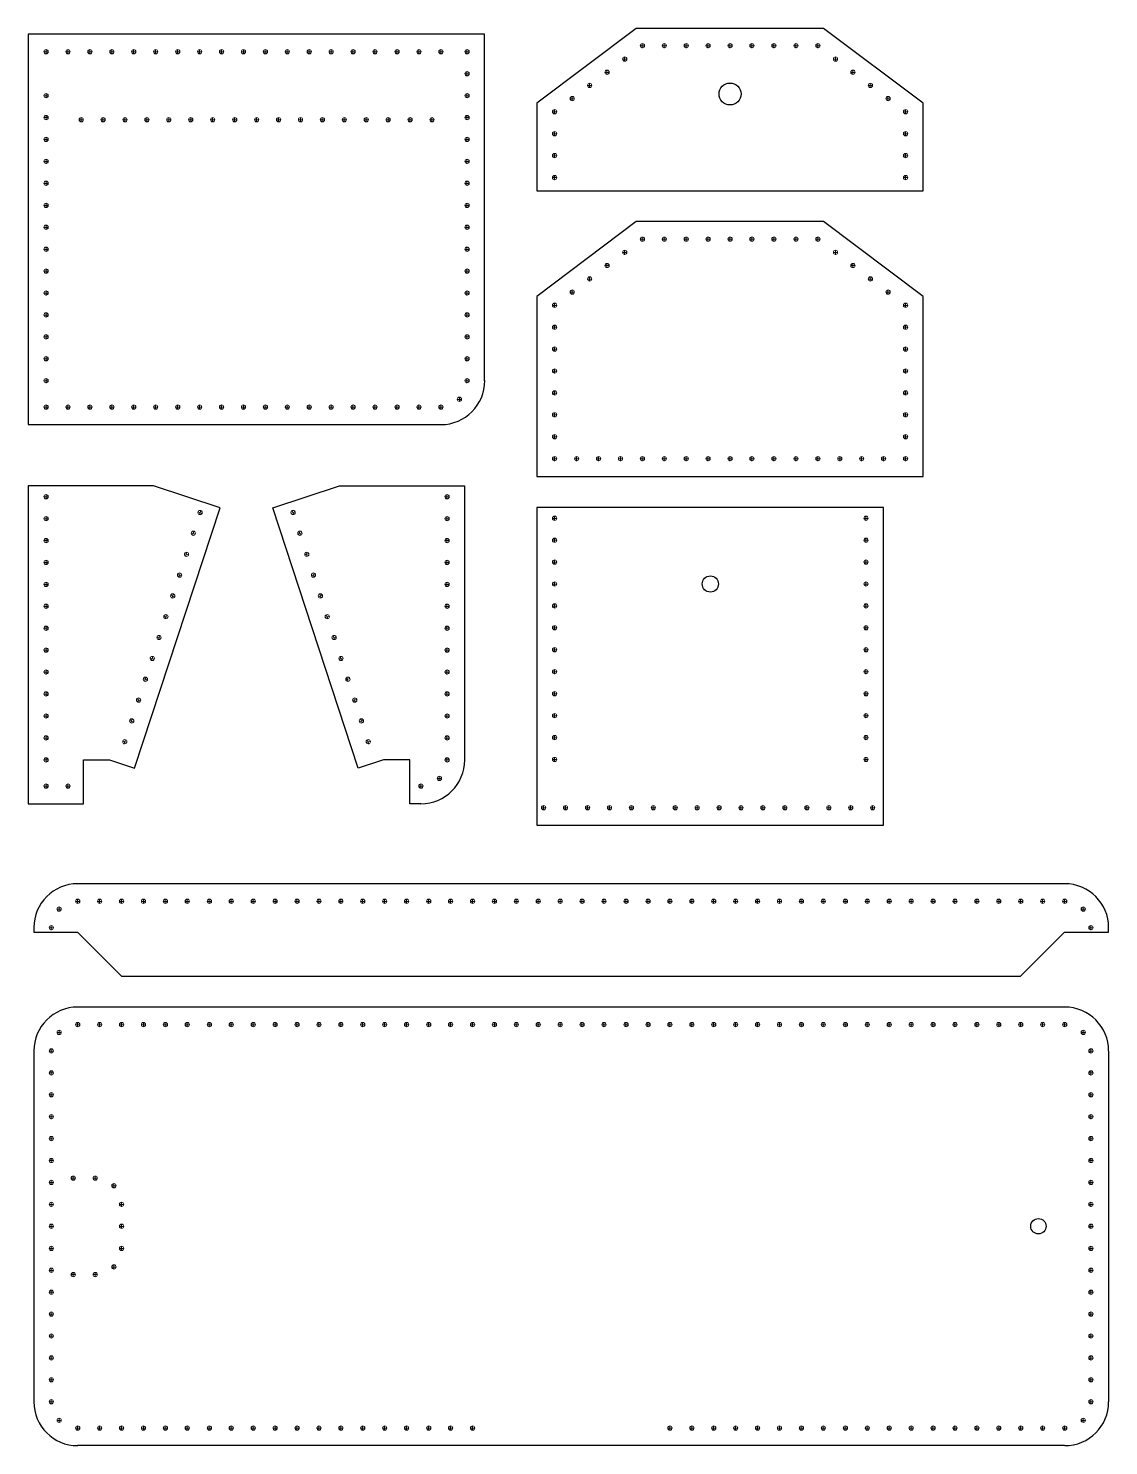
# Model space of a CAD drawing. Header units: millimetres. Extents: x 809 to 1055, y -218 to 437.
# Drawn here: x 808.9 to 1055.2, y 113.6 to 436.7 of the extents above; entities that cross this region are included whole.
import ezdxf

# ---------------------------------------------------------------- set-up
doc = ezdxf.new("R2010")
doc.units = ezdxf.units.MM
doc.layers.add('PDF _Двери', color=1, linetype='Continuous')

msp = doc.modelspace()

# ---------------------------------------------------------------- linework, layer by layer
for centre, radius in [((968.9, 421.73), 2.5), ((964.41, 310.01), 1.85), ((1039.19, 163.58), 1.75)]:
    msp.add_circle(centre, radius)
at = {"layer": 'PDF _Двери', "color": 7, "lineweight": 30}
for points in [[(924.88, 399.65), (1012.9, 399.65), (1012.9, 419.63), (990.2, 436.69), (947.53, 436.69), (924.88, 419.63)], [(924.88, 375.52), (924.88, 334.54), (1012.9, 334.54), (1012.9, 375.52), (990.2, 392.62), (947.53, 392.62)], [(837.46, 332.38), (808.92, 332.38), (808.92, 259.9), (821.46, 259.9), (821.46, 269.89), (827.43, 269.89), (833.14, 268.03), (852.66, 327.38)], [(1003.88, 254.99), (1003.88, 327.47), (924.88, 327.47), (924.88, 254.99)]]:
    msp.add_lwpolyline(points, close=True, dxfattribs=at)
for points in [[(912.94, 356.34), (912.94, 435.34), (808.92, 435.34), (808.92, 346.35), (902.95, 346.35)], [(898.38, 259.9), (895.88, 259.9), (895.88, 269.89), (889.87, 269.89), (884.15, 268.03), (864.68, 327.38), (879.88, 332.38), (908.37, 332.38), (908.37, 269.89)], [(1045.17, 241.62), (820.16, 241.62)], [(810.17, 231.63), (810.17, 230.61), (820.16, 230.61), (830.15, 220.62), (1035.13, 220.62), (1045.17, 230.61), (1055.16, 230.61), (1055.16, 231.63)], [(1045.17, 213.51), (820.16, 213.51)], [(810.17, 203.52), (810.17, 123.55)], [(1055.16, 203.52), (1055.16, 123.55)], [(1045.17, 113.56), (820.16, 113.56)]]:
    msp.add_lwpolyline(points, dxfattribs=at)
at = {"layer": 'PDF _Двери', "lineweight": 20}
for points in [[(948.89, 433.22), (948.89, 432.21)], [(953.88, 433.22), (953.88, 432.21)], [(958.88, 433.22), (958.88, 432.21)], [(963.87, 433.22), (963.87, 432.21)], [(968.87, 433.22), (968.87, 432.21)], [(973.86, 433.22), (973.86, 432.21)], [(978.86, 433.22), (978.86, 432.21)], [(983.9, 433.22), (983.9, 432.21)], [(988.89, 433.22), (988.89, 432.21)], [(813.45, 431.32), (812.44, 431.32)], [(812.95, 431.82), (812.95, 430.81)], [(818.45, 431.32), (817.43, 431.32)], [(817.94, 431.82), (817.94, 430.81)], [(823.45, 431.32), (822.43, 431.32)], [(822.94, 431.82), (822.94, 430.81)], [(828.44, 431.32), (827.43, 431.32)], [(827.93, 431.82), (827.93, 430.81)], [(833.44, 431.32), (832.46, 431.32)], [(832.93, 431.82), (832.93, 430.81)], [(838.43, 431.32), (837.46, 431.32)], [(837.92, 431.82), (837.92, 430.81)], [(843.43, 431.32), (842.45, 431.32)], [(842.96, 431.82), (842.96, 430.81)], [(848.42, 431.32), (847.45, 431.32)], [(847.96, 431.82), (847.96, 430.81)], [(853.46, 431.32), (852.45, 431.32)], [(852.95, 431.82), (852.95, 430.81)], [(858.46, 431.32), (857.44, 431.32)], [(857.95, 431.82), (857.95, 430.81)], [(863.45, 431.32), (862.44, 431.32)], [(862.94, 431.82), (862.94, 430.81)], [(868.45, 431.32), (867.43, 431.32)], [(867.94, 431.82), (867.94, 430.81)], [(873.44, 431.32), (872.43, 431.32)], [(872.94, 431.82), (872.94, 430.81)], [(878.44, 431.32), (877.42, 431.32)], [(877.93, 431.82), (877.93, 430.81)], [(883.43, 431.32), (882.46, 431.32)], [(882.93, 431.82), (882.93, 430.81)], [(888.43, 431.32), (887.46, 431.32)], [(887.92, 431.82), (887.92, 430.81)], [(893.43, 431.32), (892.45, 431.32)], [(892.96, 431.82), (892.96, 430.81)], [(898.42, 431.32), (897.45, 431.32)], [(897.96, 431.82), (897.96, 430.81)], [(903.46, 431.32), (902.44, 431.32)], [(902.95, 431.82), (902.95, 430.81)], [(908.46, 431.32), (909.43, 431.32)], [(908.92, 430.81), (908.92, 431.82)], [(944.86, 430.17), (944.86, 429.16)], [(948.38, 432.71), (949.39, 432.71)], [(953.37, 432.71), (954.39, 432.71)], [(958.37, 432.71), (959.38, 432.71)], [(963.36, 432.71), (964.38, 432.71)], [(968.36, 432.71), (969.38, 432.71)], [(974.37, 432.71), (973.4, 432.71)], [(979.37, 432.71), (978.39, 432.71)], [(984.36, 432.71), (983.39, 432.71)], [(989.36, 432.71), (988.38, 432.71)], [(992.91, 430.17), (992.91, 429.16)], [(908.92, 425.81), (908.92, 426.83)], [(941.35, 426.66), (940.38, 426.66)], [(940.84, 427.17), (940.84, 426.15)], [(945.37, 429.67), (944.36, 429.67)], [(992.41, 429.67), (993.38, 429.67)], [(996.39, 426.66), (997.4, 426.66)], [(996.89, 427.17), (996.89, 426.15)], [(908.46, 426.32), (909.43, 426.32)], [(937.37, 423.65), (936.35, 423.65)], [(936.86, 424.16), (936.86, 423.15)], [(1000.41, 423.65), (1001.38, 423.65)], [(1000.87, 424.16), (1000.87, 423.15)], [(812.44, 421.33), (813.45, 421.33)], [(812.95, 420.82), (812.95, 421.83)], [(908.46, 421.33), (909.43, 421.33)], [(908.92, 420.82), (908.92, 421.83)], [(933.39, 420.65), (932.37, 420.65)], [(932.88, 421.16), (932.88, 420.14)], [(1004.39, 420.65), (1005.36, 420.65)], [(1004.9, 421.16), (1004.9, 420.14)], [(929.37, 417.64), (928.4, 417.64)], [(928.86, 418.15), (928.86, 417.13)], [(1009.38, 417.64), (1008.37, 417.64)], [(1008.87, 418.15), (1008.87, 417.13)], [(812.44, 416.33), (813.45, 416.33)], [(812.95, 415.82), (812.95, 416.84)], [(820.44, 415.82), (821.46, 415.82)], [(820.95, 416.33), (820.95, 415.31)], [(825.44, 415.82), (826.45, 415.82)], [(825.94, 416.33), (825.94, 415.31)], [(830.43, 415.82), (831.45, 415.82)], [(830.94, 416.33), (830.94, 415.31)], [(835.43, 415.82), (836.44, 415.82)], [(835.93, 416.33), (835.93, 415.31)], [(840.42, 415.82), (841.44, 415.82)], [(840.93, 416.33), (840.93, 415.31)], [(845.46, 415.82), (846.43, 415.82)], [(845.93, 416.33), (845.93, 415.31)], [(850.46, 415.82), (851.43, 415.82)], [(850.92, 416.33), (850.92, 415.31)], [(855.45, 415.82), (856.42, 415.82)], [(855.96, 416.33), (855.96, 415.31)], [(860.45, 415.82), (861.42, 415.82)], [(860.95, 416.33), (860.95, 415.31)], [(866.46, 415.82), (865.44, 415.82)], [(865.95, 416.33), (865.95, 415.31)], [(871.45, 415.82), (870.44, 415.82)], [(870.95, 416.33), (870.95, 415.31)], [(876.45, 415.82), (875.43, 415.82)], [(875.94, 416.33), (875.94, 415.31)], [(881.45, 415.82), (880.43, 415.82)], [(880.94, 416.33), (880.94, 415.31)], [(886.44, 415.82), (885.42, 415.82)], [(885.93, 416.33), (885.93, 415.31)], [(891.44, 415.82), (890.42, 415.82)], [(890.93, 416.33), (890.93, 415.31)], [(896.43, 415.82), (895.46, 415.82)], [(895.92, 416.33), (895.92, 415.31)], [(901.43, 415.82), (900.45, 415.82)], [(900.92, 416.33), (900.92, 415.31)], [(908.46, 416.33), (909.43, 416.33)], [(908.92, 415.82), (908.92, 416.84)], [(812.44, 411.33), (813.45, 411.33)], [(812.95, 410.83), (812.95, 411.84)], [(908.46, 411.33), (909.43, 411.33)], [(908.92, 410.83), (908.92, 411.84)], [(929.37, 412.65), (928.4, 412.65)], [(928.86, 413.16), (928.86, 412.14)], [(1009.38, 412.65), (1008.37, 412.65)], [(1008.87, 413.16), (1008.87, 412.14)], [(929.37, 407.65), (928.4, 407.65)], [(928.86, 408.16), (928.86, 407.14)], [(1009.38, 407.65), (1008.37, 407.65)], [(1008.87, 408.16), (1008.87, 407.14)], [(812.44, 406.34), (813.45, 406.34)], [(812.95, 405.83), (812.95, 406.8)], [(908.46, 406.34), (909.43, 406.34)], [(908.92, 405.83), (908.92, 406.8)], [(812.44, 401.34), (813.45, 401.34)], [(812.95, 400.84), (812.95, 401.81)], [(908.46, 401.34), (909.43, 401.34)], [(908.92, 400.84), (908.92, 401.81)], [(929.37, 402.66), (928.4, 402.66)], [(928.86, 403.16), (928.86, 402.15)], [(1009.38, 402.66), (1008.37, 402.66)], [(1008.87, 403.16), (1008.87, 402.15)], [(812.44, 396.31), (813.45, 396.31)], [(812.95, 395.84), (812.95, 396.81)], [(908.46, 396.31), (909.43, 396.31)], [(908.92, 395.84), (908.92, 396.81)], [(812.44, 391.31), (813.45, 391.31)], [(812.95, 390.84), (812.95, 391.82)], [(908.46, 391.31), (909.43, 391.31)], [(908.92, 390.84), (908.92, 391.82)], [(948.38, 388.6), (949.39, 388.6)], [(948.89, 389.11), (948.89, 388.09)], [(953.37, 388.6), (954.39, 388.6)], [(953.88, 389.11), (953.88, 388.09)], [(958.37, 388.6), (959.38, 388.6)], [(958.88, 389.11), (958.88, 388.09)], [(963.36, 388.6), (964.38, 388.6)], [(963.87, 389.11), (963.87, 388.09)], [(968.36, 388.6), (969.38, 388.6)], [(968.87, 389.11), (968.87, 388.09)], [(974.37, 388.6), (973.4, 388.6)], [(973.86, 389.11), (973.86, 388.09)], [(979.37, 388.6), (978.39, 388.6)], [(978.86, 389.11), (978.86, 388.09)], [(984.36, 388.6), (983.39, 388.6)], [(983.9, 389.11), (983.9, 388.09)], [(989.36, 388.6), (988.38, 388.6)], [(988.89, 389.11), (988.89, 388.09)], [(812.44, 386.31), (813.45, 386.31)], [(812.95, 385.81), (812.95, 386.82)], [(908.46, 386.31), (909.43, 386.31)], [(908.92, 385.81), (908.92, 386.82)], [(945.37, 385.59), (944.36, 385.59)], [(944.86, 386.06), (944.86, 385.09)], [(992.41, 385.59), (993.38, 385.59)], [(992.91, 386.06), (992.91, 385.09)], [(812.44, 381.32), (813.45, 381.32)], [(812.95, 380.81), (812.95, 381.83)], [(908.46, 381.32), (909.43, 381.32)], [(908.92, 380.81), (908.92, 381.83)], [(941.35, 382.59), (940.38, 382.59)], [(940.84, 383.05), (940.84, 382.08)], [(996.39, 382.59), (997.4, 382.59)], [(996.89, 383.05), (996.89, 382.08)], [(937.37, 379.54), (936.35, 379.54)], [(936.86, 380.05), (936.86, 379.07)], [(1000.41, 379.54), (1001.38, 379.54)], [(1000.87, 380.05), (1000.87, 379.07)], [(812.44, 376.32), (813.45, 376.32)], [(812.95, 375.82), (812.95, 376.83)], [(908.46, 376.32), (909.43, 376.32)], [(908.92, 375.82), (908.92, 376.83)], [(933.39, 376.53), (932.37, 376.53)], [(932.88, 377.04), (932.88, 376.07)], [(1004.39, 376.53), (1005.36, 376.53)], [(1004.9, 377.04), (1004.9, 376.07)], [(812.95, 370.82), (812.95, 371.84)], [(908.92, 370.82), (908.92, 371.84)], [(929.37, 373.53), (928.4, 373.53)], [(928.86, 374.04), (928.86, 373.06)], [(1009.38, 373.53), (1008.37, 373.53)], [(1008.87, 374.04), (1008.87, 373.06)], [(812.44, 371.33), (813.45, 371.33)], [(908.46, 371.33), (909.43, 371.33)], [(929.37, 368.53), (928.4, 368.53)], [(928.86, 369.04), (928.86, 368.03)], [(1009.38, 368.53), (1008.37, 368.53)], [(1008.87, 369.04), (1008.87, 368.03)], [(812.44, 366.33), (813.45, 366.33)], [(812.95, 365.82), (812.95, 366.84)], [(908.46, 366.33), (909.43, 366.33)], [(908.92, 365.82), (908.92, 366.84)], [(929.37, 363.54), (928.4, 363.54)], [(928.86, 364.05), (928.86, 363.03)], [(1009.38, 363.54), (1008.37, 363.54)], [(1008.87, 364.05), (1008.87, 363.03)], [(812.44, 361.34), (813.45, 361.34)], [(812.95, 360.83), (812.95, 361.84)], [(908.46, 361.34), (909.43, 361.34)], [(908.92, 360.83), (908.92, 361.84)], [(928.86, 359.05), (928.86, 358.03)], [(1008.87, 359.05), (1008.87, 358.03)], [(812.44, 356.34), (813.45, 356.34)], [(812.95, 355.83), (812.95, 356.85)], [(908.46, 356.34), (909.43, 356.34)], [(908.92, 356.85), (908.92, 355.83)], [(929.37, 358.54), (928.4, 358.54)], [(1009.38, 358.54), (1008.37, 358.54)], [(907.19, 352.57), (907.19, 351.6)], [(929.37, 353.55), (928.4, 353.55)], [(928.86, 354.05), (928.86, 353.04)], [(1009.38, 353.55), (1008.37, 353.55)], [(1008.87, 354.05), (1008.87, 353.04)], [(813.45, 350.33), (812.44, 350.33)], [(812.95, 350.84), (812.95, 349.82)], [(818.45, 350.33), (817.43, 350.33)], [(817.94, 350.84), (817.94, 349.82)], [(823.45, 350.33), (822.43, 350.33)], [(822.94, 350.84), (822.94, 349.82)], [(828.44, 350.33), (827.43, 350.33)], [(827.93, 350.84), (827.93, 349.82)], [(833.44, 350.33), (832.46, 350.33)], [(832.93, 350.84), (832.93, 349.82)], [(838.43, 350.33), (837.46, 350.33)], [(837.92, 350.84), (837.92, 349.82)], [(843.43, 350.33), (842.45, 350.33)], [(842.96, 350.84), (842.96, 349.82)], [(848.42, 350.33), (847.45, 350.33)], [(847.96, 350.84), (847.96, 349.82)], [(853.46, 350.33), (852.45, 350.33)], [(852.95, 350.84), (852.95, 349.82)], [(858.46, 350.33), (857.44, 350.33)], [(857.95, 350.84), (857.95, 349.82)], [(863.45, 350.33), (862.44, 350.33)], [(862.94, 350.84), (862.94, 349.82)], [(868.45, 350.33), (867.43, 350.33)], [(867.94, 350.84), (867.94, 349.82)], [(873.44, 350.33), (872.43, 350.33)], [(872.94, 350.84), (872.94, 349.82)], [(878.44, 350.33), (877.42, 350.33)], [(877.93, 350.84), (877.93, 349.82)], [(883.43, 350.33), (882.46, 350.33)], [(882.93, 350.84), (882.93, 349.82)], [(888.43, 350.33), (887.46, 350.33)], [(887.92, 350.84), (887.92, 349.82)], [(893.43, 350.33), (892.45, 350.33)], [(892.96, 350.84), (892.96, 349.82)], [(898.42, 350.33), (897.45, 350.33)], [(897.96, 350.84), (897.96, 349.82)], [(902.44, 350.33), (903.46, 350.33)], [(902.95, 350.84), (902.95, 349.82)], [(906.68, 352.11), (907.69, 352.11)], [(928.86, 349.06), (928.86, 348.04)], [(1008.87, 349.06), (1008.87, 348.04)], [(929.37, 348.55), (928.4, 348.55)], [(1009.38, 348.55), (1008.37, 348.55)], [(929.37, 343.56), (928.4, 343.56)], [(928.86, 344.06), (928.86, 343.05)], [(1009.38, 343.56), (1008.37, 343.56)], [(1008.87, 344.06), (1008.87, 343.05)], [(928.4, 338.56), (929.37, 338.56)], [(928.86, 339.07), (928.86, 338.05)], [(933.39, 338.56), (934.36, 338.56)], [(933.9, 339.07), (933.9, 338.05)], [(938.39, 338.56), (939.36, 338.56)], [(938.89, 339.07), (938.89, 338.05)], [(943.38, 338.56), (944.4, 338.56)], [(943.89, 339.07), (943.89, 338.05)], [(948.38, 338.56), (949.39, 338.56)], [(948.89, 339.07), (948.89, 338.05)], [(953.37, 338.56), (954.39, 338.56)], [(953.88, 339.07), (953.88, 338.05)], [(958.37, 338.56), (959.38, 338.56)], [(958.88, 339.07), (958.88, 338.05)], [(963.36, 338.56), (964.38, 338.56)], [(963.87, 339.07), (963.87, 338.05)], [(968.36, 338.56), (969.38, 338.56)], [(968.87, 339.07), (968.87, 338.05)], [(974.37, 338.56), (973.4, 338.56)], [(973.86, 339.07), (973.86, 338.05)], [(979.37, 338.56), (978.39, 338.56)], [(978.86, 339.07), (978.86, 338.05)], [(984.36, 338.56), (983.39, 338.56)], [(983.9, 339.07), (983.9, 338.05)], [(989.36, 338.56), (988.38, 338.56)], [(988.89, 339.07), (988.89, 338.05)], [(994.4, 338.56), (993.38, 338.56)], [(993.89, 339.07), (993.89, 338.05)], [(999.39, 338.56), (998.38, 338.56)], [(998.88, 339.07), (998.88, 338.05)], [(1004.39, 338.56), (1003.37, 338.56)], [(1003.88, 339.07), (1003.88, 338.05)], [(1009.38, 338.56), (1008.37, 338.56)], [(1008.87, 339.07), (1008.87, 338.05)], [(812.44, 329.88), (813.45, 329.88)], [(812.95, 329.42), (812.95, 330.39)], [(903.88, 329.88), (904.86, 329.88)], [(904.35, 329.42), (904.35, 330.39)], [(848.55, 326.11), (847.58, 326.45)], [(847.92, 325.82), (848.21, 326.75)], [(868.79, 326.11), (869.72, 326.45)], [(869.42, 325.82), (869.08, 326.75)], [(812.44, 324.89), (813.45, 324.89)], [(812.95, 324.38), (812.95, 325.39)], [(903.88, 324.89), (904.86, 324.89)], [(904.35, 324.38), (904.35, 325.39)], [(928.4, 324.97), (929.37, 324.97)], [(928.86, 324.46), (928.86, 325.48)], [(1000.37, 324.97), (999.39, 324.97)], [(999.86, 324.46), (999.86, 325.48)], [(812.95, 319.38), (812.95, 320.4)], [(846.98, 321.37), (846.01, 321.67)], [(846.35, 321.03), (846.65, 322.01)], [(870.35, 321.37), (871.28, 321.67)], [(870.95, 321.03), (870.65, 322.01)], [(904.35, 319.38), (904.35, 320.4)], [(928.4, 319.97), (929.37, 319.97)], [(928.86, 319.47), (928.86, 320.48)], [(1000.37, 319.97), (999.39, 319.97)], [(999.86, 319.47), (999.86, 320.48)], [(812.44, 319.89), (813.45, 319.89)], [(845.42, 316.63), (844.49, 316.93)], [(844.78, 316.29), (845.08, 317.27)], [(871.88, 316.63), (872.85, 316.93)], [(872.51, 316.29), (872.22, 317.27)], [(903.88, 319.89), (904.86, 319.89)], [(812.44, 314.89), (813.45, 314.89)], [(812.95, 314.39), (812.95, 315.4)], [(903.88, 314.89), (904.86, 314.89)], [(904.35, 314.39), (904.35, 315.4)], [(928.4, 314.98), (929.37, 314.98)], [(928.86, 314.47), (928.86, 315.49)], [(1000.37, 314.98), (999.39, 314.98)], [(999.86, 314.47), (999.86, 315.49)], [(812.95, 309.39), (812.95, 310.41)], [(843.85, 311.89), (842.92, 312.18)], [(843.22, 311.55), (843.55, 312.48)], [(873.44, 311.89), (874.42, 312.18)], [(874.08, 311.55), (873.78, 312.48)], [(904.35, 309.39), (904.35, 310.41)], [(928.86, 309.48), (928.86, 310.49)], [(999.86, 309.48), (999.86, 310.49)], [(812.44, 309.9), (813.45, 309.9)], [(842.28, 307.1), (841.35, 307.44)], [(841.65, 306.81), (841.99, 307.74)], [(875.01, 307.1), (875.98, 307.44)], [(875.65, 306.81), (875.35, 307.74)], [(903.88, 309.9), (904.86, 309.9)], [(928.4, 309.98), (929.37, 309.98)], [(1000.37, 309.98), (999.39, 309.98)], [(812.44, 304.9), (813.45, 304.9)], [(812.95, 304.4), (812.95, 305.41)], [(903.88, 304.9), (904.86, 304.9)], [(904.35, 304.4), (904.35, 305.41)], [(928.4, 304.99), (929.37, 304.99)], [(928.86, 304.48), (928.86, 305.5)], [(1000.37, 304.99), (999.39, 304.99)], [(999.86, 304.48), (999.86, 305.5)], [(840.72, 302.36), (839.79, 302.7)], [(840.13, 302.07), (840.42, 303)], [(876.58, 302.36), (877.51, 302.7)], [(877.21, 302.07), (876.87, 303)], [(812.44, 299.91), (813.45, 299.91)], [(812.95, 299.4), (812.95, 300.42)], [(839.19, 297.62), (838.22, 297.92)], [(838.56, 297.28), (838.86, 298.26)], [(878.14, 297.62), (879.07, 297.92)], [(878.78, 297.28), (878.44, 298.26)], [(903.88, 299.91), (904.86, 299.91)], [(904.35, 299.4), (904.35, 300.42)], [(928.4, 299.99), (929.37, 299.99)], [(928.86, 299.48), (928.86, 300.5)], [(1000.37, 299.99), (999.39, 299.99)], [(999.86, 299.48), (999.86, 300.5)], [(812.44, 294.91), (813.45, 294.91)], [(812.95, 294.4), (812.95, 295.38)], [(903.88, 294.91), (904.86, 294.91)], [(904.35, 294.4), (904.35, 295.38)], [(928.4, 295), (929.37, 295)], [(928.86, 294.49), (928.86, 295.46)], [(1000.37, 295), (999.39, 295)], [(999.86, 294.49), (999.86, 295.46)], [(837.63, 292.88), (836.65, 293.18)], [(836.99, 292.54), (837.29, 293.51)], [(879.71, 292.88), (880.64, 293.18)], [(880.34, 292.54), (880.01, 293.51)], [(812.44, 289.92), (813.45, 289.92)], [(812.95, 289.41), (812.95, 290.38)], [(836.06, 288.14), (835.09, 288.43)], [(835.43, 287.8), (835.72, 288.73)], [(881.23, 288.14), (882.21, 288.43)], [(881.87, 287.8), (881.57, 288.73)], [(903.88, 289.92), (904.86, 289.92)], [(904.35, 289.41), (904.35, 290.38)], [(928.4, 290), (929.37, 290)], [(928.86, 289.49), (928.86, 290.47)], [(1000.37, 290), (999.39, 290)], [(999.86, 289.49), (999.86, 290.47)], [(812.44, 284.92), (813.45, 284.92)], [(812.95, 284.41), (812.95, 285.39)], [(903.88, 284.92), (904.86, 284.92)], [(904.35, 284.41), (904.35, 285.39)], [(928.4, 284.96), (929.37, 284.96)], [(928.86, 284.5), (928.86, 285.47)], [(1000.37, 284.96), (999.39, 284.96)], [(999.86, 284.5), (999.86, 285.47)], [(834.5, 283.35), (833.56, 283.69)], [(833.86, 283.06), (834.2, 283.99)], [(882.8, 283.35), (883.77, 283.69)], [(883.43, 283.06), (883.14, 283.99)], [(812.44, 279.88), (813.45, 279.88)], [(812.95, 279.42), (812.95, 280.39)], [(832.93, 278.61), (832, 278.95)], [(832.29, 278.32), (832.63, 279.25)], [(884.37, 278.61), (885.34, 278.95)], [(885, 278.32), (884.7, 279.25)], [(903.88, 279.88), (904.86, 279.88)], [(904.35, 279.42), (904.35, 280.39)], [(928.4, 279.97), (929.37, 279.97)], [(928.86, 279.5), (928.86, 280.48)], [(1000.37, 279.97), (999.39, 279.97)], [(999.86, 279.5), (999.86, 280.48)], [(812.44, 274.89), (813.45, 274.89)], [(812.95, 274.42), (812.95, 275.4)], [(903.88, 274.89), (904.86, 274.89)], [(904.35, 274.42), (904.35, 275.4)], [(928.4, 274.97), (929.37, 274.97)], [(928.86, 274.51), (928.86, 275.48)], [(1000.37, 274.97), (999.39, 274.97)], [(999.86, 274.51), (999.86, 275.48)], [(831.36, 273.87), (830.43, 274.17)], [(830.73, 273.53), (831.07, 274.51)], [(885.93, 273.87), (886.86, 274.17)], [(886.57, 273.53), (886.27, 274.51)], [(812.44, 269.89), (813.45, 269.89)], [(812.95, 269.38), (812.95, 270.4)], [(903.88, 269.89), (904.86, 269.89)], [(904.35, 270.4), (904.35, 269.38)], [(928.4, 269.98), (929.37, 269.98)], [(928.86, 269.47), (928.86, 270.48)], [(1000.37, 269.98), (999.39, 269.98)], [(999.86, 269.47), (999.86, 270.48)], [(902.1, 265.66), (903.12, 265.66)], [(902.61, 266.17), (902.61, 265.15)], [(813.45, 263.92), (812.44, 263.92)], [(812.95, 264.39), (812.95, 263.41)], [(818.45, 263.92), (817.43, 263.92)], [(817.94, 264.39), (817.94, 263.41)], [(897.87, 263.92), (898.89, 263.92)], [(898.38, 264.39), (898.38, 263.41)], [(926.87, 258.97), (925.9, 258.97)], [(926.36, 259.48), (926.36, 258.5)], [(931.87, 258.97), (930.89, 258.97)], [(931.36, 259.48), (931.36, 258.5)], [(936.86, 258.97), (935.89, 258.97)], [(936.4, 259.48), (936.4, 258.5)], [(941.9, 258.97), (940.88, 258.97)], [(941.39, 259.48), (941.39, 258.5)], [(946.9, 258.97), (945.88, 258.97)], [(946.39, 259.48), (946.39, 258.5)], [(951.89, 258.97), (950.88, 258.97)], [(951.38, 259.48), (951.38, 258.5)], [(956.89, 258.97), (955.87, 258.97)], [(956.38, 259.48), (956.38, 258.5)], [(961.88, 258.97), (960.87, 258.97)], [(961.37, 259.48), (961.37, 258.5)], [(966.88, 258.97), (965.86, 258.97)], [(966.37, 259.48), (966.37, 258.5)], [(971.87, 258.97), (970.86, 258.97)], [(971.37, 259.48), (971.37, 258.5)], [(976.87, 258.97), (975.9, 258.97)], [(976.36, 259.48), (976.36, 258.5)], [(981.86, 258.97), (980.89, 258.97)], [(981.36, 259.48), (981.36, 258.5)], [(986.86, 258.97), (985.89, 258.97)], [(986.39, 259.48), (986.39, 258.5)], [(991.86, 258.97), (990.88, 258.97)], [(991.39, 259.48), (991.39, 258.5)], [(996.89, 258.97), (995.88, 258.97)], [(996.39, 259.48), (996.39, 258.5)], [(1001.89, 258.97), (1000.87, 258.97)], [(1001.38, 259.48), (1001.38, 258.5)], [(815.93, 235.36), (815.93, 236.37)], [(824.65, 237.64), (825.66, 237.64)], [(825.16, 238.11), (825.16, 237.13)], [(829.64, 237.64), (830.66, 237.64)], [(830.15, 238.11), (830.15, 237.13)], [(834.64, 237.64), (835.65, 237.64)], [(835.15, 238.11), (835.15, 237.13)], [(839.68, 237.64), (840.65, 237.64)], [(840.14, 238.11), (840.14, 237.13)], [(844.67, 237.64), (845.65, 237.64)], [(845.14, 238.11), (845.14, 237.13)], [(849.67, 237.64), (850.64, 237.64)], [(850.18, 238.11), (850.18, 237.13)], [(854.66, 237.64), (855.64, 237.64)], [(855.17, 238.11), (855.17, 237.13)], [(859.66, 237.64), (860.67, 237.64)], [(860.17, 238.11), (860.17, 237.13)], [(864.65, 237.64), (865.67, 237.64)], [(865.16, 238.11), (865.16, 237.13)], [(869.65, 237.64), (870.66, 237.64)], [(870.16, 238.11), (870.16, 237.13)], [(874.64, 237.64), (875.66, 237.64)], [(875.15, 238.11), (875.15, 237.13)], [(879.64, 237.64), (880.66, 237.64)], [(880.15, 238.11), (880.15, 237.13)], [(884.64, 237.64), (885.65, 237.64)], [(885.14, 238.11), (885.14, 237.13)], [(889.67, 237.64), (890.65, 237.64)], [(890.14, 238.11), (890.14, 237.13)], [(894.67, 237.64), (895.64, 237.64)], [(895.13, 238.11), (895.13, 237.13)], [(899.66, 237.64), (900.64, 237.64)], [(900.17, 238.11), (900.17, 237.13)], [(904.66, 237.64), (905.68, 237.64)], [(905.17, 238.11), (905.17, 237.13)], [(909.65, 237.64), (910.67, 237.64)], [(910.16, 238.11), (910.16, 237.13)], [(914.65, 237.64), (915.67, 237.64)], [(915.16, 238.11), (915.16, 237.13)], [(919.65, 237.64), (920.66, 237.64)], [(920.15, 238.11), (920.15, 237.13)], [(924.64, 237.64), (925.66, 237.64)], [(925.15, 238.11), (925.15, 237.13)], [(929.64, 237.64), (930.65, 237.64)], [(930.14, 238.11), (930.14, 237.13)], [(934.63, 237.64), (935.65, 237.64)], [(935.14, 238.11), (935.14, 237.13)], [(939.67, 237.64), (940.64, 237.64)], [(940.14, 238.11), (940.14, 237.13)], [(944.67, 237.64), (945.64, 237.64)], [(945.17, 238.11), (945.17, 237.13)], [(949.66, 237.64), (950.63, 237.64)], [(950.17, 238.11), (950.17, 237.13)], [(955.67, 237.64), (954.66, 237.64)], [(955.16, 238.11), (955.16, 237.13)], [(960.67, 237.64), (959.65, 237.64)], [(960.16, 238.11), (960.16, 237.13)], [(965.66, 237.64), (964.65, 237.64)], [(965.15, 238.11), (965.15, 237.13)], [(970.66, 237.64), (969.64, 237.64)], [(970.15, 238.11), (970.15, 237.13)], [(975.65, 237.64), (974.64, 237.64)], [(975.15, 238.11), (975.15, 237.13)], [(980.65, 237.64), (979.63, 237.64)], [(980.14, 238.11), (980.14, 237.13)], [(985.64, 237.64), (984.67, 237.64)], [(985.14, 238.11), (985.14, 237.13)], [(990.64, 237.64), (989.67, 237.64)], [(990.13, 238.11), (990.13, 237.13)], [(995.64, 237.64), (994.66, 237.64)], [(995.17, 238.11), (995.17, 237.13)], [(1000.63, 237.64), (999.66, 237.64)], [(1000.17, 238.11), (1000.17, 237.13)], [(1005.67, 237.64), (1004.65, 237.64)], [(1005.16, 238.11), (1005.16, 237.13)], [(1010.66, 237.64), (1009.65, 237.64)], [(1010.16, 238.11), (1010.16, 237.13)], [(1015.66, 237.64), (1014.64, 237.64)], [(1015.15, 238.11), (1015.15, 237.13)], [(1020.66, 237.64), (1019.64, 237.64)], [(1020.15, 238.11), (1020.15, 237.13)], [(1025.65, 237.64), (1024.63, 237.64)], [(1025.14, 238.11), (1025.14, 237.13)], [(1030.65, 237.64), (1029.63, 237.64)], [(1030.14, 238.11), (1030.14, 237.13)], [(1035.64, 237.64), (1034.67, 237.64)], [(1035.13, 238.11), (1035.13, 237.13)], [(1040.64, 237.64), (1039.66, 237.64)], [(1040.13, 238.11), (1040.13, 237.13)], [(1049.4, 235.36), (1049.4, 236.37)], [(816.43, 235.86), (815.42, 235.86)], [(1048.89, 235.86), (1049.91, 235.86)], [(814.66, 231.63), (813.64, 231.63)], [(814.15, 231.12), (814.15, 232.14)], [(1050.63, 231.63), (1051.64, 231.63)], [(1051.14, 231.12), (1051.14, 232.14)], [(825.16, 210.04), (825.16, 209.02)], [(830.15, 210.04), (830.15, 209.02)], [(835.15, 210.04), (835.15, 209.02)], [(840.14, 210.04), (840.14, 209.02)], [(845.14, 210.04), (845.14, 209.02)], [(850.18, 210.04), (850.18, 209.02)], [(855.17, 210.04), (855.17, 209.02)], [(860.17, 210.04), (860.17, 209.02)], [(865.16, 210.04), (865.16, 209.02)], [(870.16, 210.04), (870.16, 209.02)], [(875.15, 210.04), (875.15, 209.02)], [(880.15, 210.04), (880.15, 209.02)], [(885.14, 210.04), (885.14, 209.02)], [(890.14, 210.04), (890.14, 209.02)], [(895.13, 210.04), (895.13, 209.02)], [(900.17, 210.04), (900.17, 209.02)], [(905.17, 210.04), (905.17, 209.02)], [(910.16, 210.04), (910.16, 209.02)], [(915.16, 210.04), (915.16, 209.02)], [(920.15, 210.04), (920.15, 209.02)], [(925.15, 210.04), (925.15, 209.02)], [(930.14, 210.04), (930.14, 209.02)], [(935.14, 210.04), (935.14, 209.02)], [(940.14, 210.04), (940.14, 209.02)], [(945.17, 210.04), (945.17, 209.02)], [(950.17, 210.04), (950.17, 209.02)], [(955.16, 210.04), (955.16, 209.02)], [(960.16, 210.04), (960.16, 209.02)], [(965.15, 210.04), (965.15, 209.02)], [(970.15, 210.04), (970.15, 209.02)], [(975.15, 210.04), (975.15, 209.02)], [(980.14, 210.04), (980.14, 209.02)], [(985.14, 210.04), (985.14, 209.02)], [(990.13, 210.04), (990.13, 209.02)], [(995.17, 210.04), (995.17, 209.02)], [(1000.17, 210.04), (1000.17, 209.02)], [(1005.16, 210.04), (1005.16, 209.02)], [(1010.16, 210.04), (1010.16, 209.02)], [(1015.15, 210.04), (1015.15, 209.02)], [(1020.15, 210.04), (1020.15, 209.02)], [(1025.14, 210.04), (1025.14, 209.02)], [(1030.14, 210.04), (1030.14, 209.02)], [(1035.13, 210.04), (1035.13, 209.02)], [(1040.13, 210.04), (1040.13, 209.02)], [(816.43, 207.75), (815.42, 207.75)], [(815.93, 207.29), (815.93, 208.26)], [(824.65, 209.53), (825.66, 209.53)], [(829.64, 209.53), (830.66, 209.53)], [(834.64, 209.53), (835.65, 209.53)], [(839.68, 209.53), (840.65, 209.53)], [(844.67, 209.53), (845.65, 209.53)], [(849.67, 209.53), (850.64, 209.53)], [(854.66, 209.53), (855.64, 209.53)], [(859.66, 209.53), (860.67, 209.53)], [(864.65, 209.53), (865.67, 209.53)], [(869.65, 209.53), (870.66, 209.53)], [(874.64, 209.53), (875.66, 209.53)], [(879.64, 209.53), (880.66, 209.53)], [(884.64, 209.53), (885.65, 209.53)], [(889.67, 209.53), (890.65, 209.53)], [(894.67, 209.53), (895.64, 209.53)], [(899.66, 209.53), (900.64, 209.53)], [(904.66, 209.53), (905.68, 209.53)], [(909.65, 209.53), (910.67, 209.53)], [(914.65, 209.53), (915.67, 209.53)], [(919.65, 209.53), (920.66, 209.53)], [(924.64, 209.53), (925.66, 209.53)], [(929.64, 209.53), (930.65, 209.53)], [(934.63, 209.53), (935.65, 209.53)], [(939.67, 209.53), (940.64, 209.53)], [(944.67, 209.53), (945.64, 209.53)], [(949.66, 209.53), (950.63, 209.53)], [(955.67, 209.53), (954.66, 209.53)], [(960.67, 209.53), (959.65, 209.53)], [(965.66, 209.53), (964.65, 209.53)], [(970.66, 209.53), (969.64, 209.53)], [(975.65, 209.53), (974.64, 209.53)], [(980.65, 209.53), (979.63, 209.53)], [(985.64, 209.53), (984.67, 209.53)], [(990.64, 209.53), (989.67, 209.53)], [(995.64, 209.53), (994.66, 209.53)], [(1000.63, 209.53), (999.66, 209.53)], [(1005.67, 209.53), (1004.65, 209.53)], [(1010.66, 209.53), (1009.65, 209.53)], [(1015.66, 209.53), (1014.64, 209.53)], [(1020.66, 209.53), (1019.64, 209.53)], [(1025.65, 209.53), (1024.63, 209.53)], [(1030.65, 209.53), (1029.63, 209.53)], [(1035.64, 209.53), (1034.67, 209.53)], [(1040.64, 209.53), (1039.66, 209.53)], [(1048.89, 207.75), (1049.91, 207.75)], [(1049.4, 207.29), (1049.4, 208.26)], [(814.15, 203.01), (814.15, 204.03)], [(1051.14, 203.01), (1051.14, 204.03)], [(814.66, 203.52), (813.64, 203.52)], [(1050.63, 203.52), (1051.64, 203.52)], [(814.66, 198.53), (813.64, 198.53)], [(814.15, 198.02), (814.15, 199.03)], [(1050.63, 198.53), (1051.64, 198.53)], [(1051.14, 198.02), (1051.14, 199.03)], [(814.15, 193.02), (814.15, 194.04)], [(1051.14, 193.02), (1051.14, 194.04)], [(814.66, 193.53), (813.64, 193.53)], [(1050.63, 193.53), (1051.64, 193.53)], [(814.66, 188.53), (813.64, 188.53)], [(814.15, 188.03), (814.15, 189.04)], [(1050.63, 188.53), (1051.64, 188.53)], [(1051.14, 188.03), (1051.14, 189.04)], [(814.66, 183.54), (813.64, 183.54)], [(814.15, 183.03), (814.15, 184.05)], [(1050.63, 183.54), (1051.64, 183.54)], [(1051.14, 183.03), (1051.14, 184.05)], [(814.66, 178.54), (813.64, 178.54)], [(814.15, 178.04), (814.15, 179.05)], [(1050.63, 178.54), (1051.64, 178.54)], [(1051.14, 178.04), (1051.14, 179.05)], [(818.68, 174.52), (819.65, 174.52)], [(819.14, 175.03), (819.14, 174.06)], [(823.67, 174.52), (824.65, 174.52)], [(824.14, 175.03), (824.14, 174.06)], [(814.66, 173.55), (813.64, 173.55)], [(814.15, 173.04), (814.15, 174.06)], [(827.91, 172.79), (828.88, 172.79)], [(828.42, 172.28), (828.42, 173.29)], [(1050.63, 173.55), (1051.64, 173.55)], [(1051.14, 173.04), (1051.14, 174.06)], [(814.66, 168.55), (813.64, 168.55)], [(814.15, 168.04), (814.15, 169.02)], [(829.64, 168.55), (830.66, 168.55)], [(830.15, 168.04), (830.15, 169.02)], [(1050.63, 168.55), (1051.64, 168.55)], [(1051.14, 168.04), (1051.14, 169.02)], [(814.66, 163.56), (813.64, 163.56)], [(814.15, 163.05), (814.15, 164.02)], [(829.64, 163.56), (830.66, 163.56)], [(830.15, 163.05), (830.15, 164.02)], [(1050.63, 163.56), (1051.64, 163.56)], [(1051.14, 163.05), (1051.14, 164.02)], [(814.66, 158.52), (813.64, 158.52)], [(814.15, 158.05), (814.15, 159.03)], [(829.64, 158.52), (830.66, 158.52)], [(830.15, 159.03), (830.15, 158.05)], [(1050.63, 158.52), (1051.64, 158.52)], [(1051.14, 158.05), (1051.14, 159.03)], [(814.66, 153.52), (813.64, 153.52)], [(814.15, 153.06), (814.15, 154.03)], [(818.68, 152.55), (819.65, 152.55)], [(819.14, 152.04), (819.14, 153.06)], [(827.91, 154.29), (828.88, 154.29)], [(828.42, 154.79), (828.42, 153.78)], [(1050.63, 153.52), (1051.64, 153.52)], [(1051.14, 153.06), (1051.14, 154.03)], [(814.15, 148.06), (814.15, 149.04)], [(1051.14, 148.06), (1051.14, 149.04)], [(814.66, 148.53), (813.64, 148.53)], [(1050.63, 148.53), (1051.64, 148.53)], [(814.66, 143.53), (813.64, 143.53)], [(814.15, 143.03), (814.15, 144.04)], [(1050.63, 143.53), (1051.64, 143.53)], [(1051.14, 143.03), (1051.14, 144.04)], [(814.15, 138.03), (814.15, 139.05)], [(1051.14, 138.03), (1051.14, 139.05)], [(814.66, 138.54), (813.64, 138.54)], [(1050.63, 138.54), (1051.64, 138.54)], [(814.66, 133.54), (813.64, 133.54)], [(814.15, 133.03), (814.15, 134.05)], [(1050.63, 133.54), (1051.64, 133.54)], [(1051.14, 133.03), (1051.14, 134.05)], [(814.66, 128.55), (813.64, 128.55)], [(814.15, 128.04), (814.15, 129.05)], [(1050.63, 128.55), (1051.64, 128.55)], [(1051.14, 128.04), (1051.14, 129.05)], [(814.66, 123.55), (813.64, 123.55)], [(814.15, 124.06), (814.15, 123.04)], [(1050.63, 123.55), (1051.64, 123.55)], [(1051.14, 124.06), (1051.14, 123.04)], [(815.93, 119.83), (815.93, 118.81)], [(1049.4, 119.83), (1049.4, 118.81)], [(816.43, 119.32), (815.42, 119.32)], [(820.67, 117.54), (819.65, 117.54)], [(820.16, 118.05), (820.16, 117.03)], [(824.65, 117.54), (825.66, 117.54)], [(825.16, 118.05), (825.16, 117.03)], [(829.64, 117.54), (830.66, 117.54)], [(830.15, 118.05), (830.15, 117.03)], [(834.64, 117.54), (835.65, 117.54)], [(835.15, 118.05), (835.15, 117.03)], [(839.68, 117.54), (840.65, 117.54)], [(840.14, 118.05), (840.14, 117.03)], [(844.67, 117.54), (845.65, 117.54)], [(845.14, 118.05), (845.14, 117.03)], [(849.67, 117.54), (850.64, 117.54)], [(850.18, 118.05), (850.18, 117.03)], [(854.66, 117.54), (855.64, 117.54)], [(855.17, 118.05), (855.17, 117.03)], [(859.66, 117.54), (860.67, 117.54)], [(860.17, 118.05), (860.17, 117.03)], [(864.65, 117.54), (865.67, 117.54)], [(865.16, 118.05), (865.16, 117.03)], [(869.65, 117.54), (870.66, 117.54)], [(870.16, 118.05), (870.16, 117.03)], [(874.64, 117.54), (875.66, 117.54)], [(875.15, 118.05), (875.15, 117.03)], [(879.64, 117.54), (880.66, 117.54)], [(880.15, 118.05), (880.15, 117.03)], [(884.64, 117.54), (885.65, 117.54)], [(885.14, 118.05), (885.14, 117.03)], [(889.67, 117.54), (890.65, 117.54)], [(890.14, 118.05), (890.14, 117.03)], [(894.67, 117.54), (895.64, 117.54)], [(895.13, 118.05), (895.13, 117.03)], [(899.66, 117.54), (900.64, 117.54)], [(900.17, 118.05), (900.17, 117.03)], [(904.66, 117.54), (905.68, 117.54)], [(905.17, 118.05), (905.17, 117.03)], [(909.65, 117.54), (910.67, 117.54)], [(910.16, 118.05), (910.16, 117.03)], [(955.67, 117.54), (954.66, 117.54)], [(955.16, 118.05), (955.16, 117.03)], [(960.67, 117.54), (959.65, 117.54)], [(960.16, 118.05), (960.16, 117.03)], [(965.66, 117.54), (964.65, 117.54)], [(965.15, 118.05), (965.15, 117.03)], [(970.66, 117.54), (969.64, 117.54)], [(970.15, 118.05), (970.15, 117.03)], [(975.65, 117.54), (974.64, 117.54)], [(975.15, 118.05), (975.15, 117.03)], [(980.65, 117.54), (979.63, 117.54)], [(980.14, 118.05), (980.14, 117.03)], [(985.64, 117.54), (984.67, 117.54)], [(985.14, 118.05), (985.14, 117.03)], [(990.64, 117.54), (989.67, 117.54)], [(990.13, 118.05), (990.13, 117.03)], [(995.64, 117.54), (994.66, 117.54)], [(995.17, 118.05), (995.17, 117.03)], [(1000.63, 117.54), (999.66, 117.54)], [(1000.17, 118.05), (1000.17, 117.03)], [(1005.67, 117.54), (1004.65, 117.54)], [(1005.16, 118.05), (1005.16, 117.03)], [(1010.66, 117.54), (1009.65, 117.54)], [(1010.16, 118.05), (1010.16, 117.03)], [(1015.66, 117.54), (1014.64, 117.54)], [(1015.15, 118.05), (1015.15, 117.03)], [(1020.66, 117.54), (1019.64, 117.54)], [(1020.15, 118.05), (1020.15, 117.03)], [(1025.65, 117.54), (1024.63, 117.54)], [(1025.14, 118.05), (1025.14, 117.03)], [(1030.65, 117.54), (1029.63, 117.54)], [(1030.14, 118.05), (1030.14, 117.03)], [(1035.64, 117.54), (1034.67, 117.54)], [(1035.13, 118.05), (1035.13, 117.03)], [(1040.64, 117.54), (1039.66, 117.54)], [(1040.13, 118.05), (1040.13, 117.03)], [(1044.66, 117.54), (1045.63, 117.54)], [(1045.17, 118.05), (1045.17, 117.03)], [(1048.89, 119.32), (1049.91, 119.32)]]:
    msp.add_lwpolyline(points, dxfattribs=at)
for points in [[(819.65, 237.64), (820.67, 237.64)], [(820.16, 238.11), (820.16, 237.13)], [(1045.63, 237.64), (1044.66, 237.64)], [(1045.17, 238.11), (1045.17, 237.13)], [(820.16, 210.04), (820.16, 209.02)], [(1045.17, 210.04), (1045.17, 209.02)], [(819.65, 209.53), (820.67, 209.53)], [(1045.63, 209.53), (1044.66, 209.53)], [(824.65, 152.55), (823.67, 152.55)], [(824.14, 152.04), (824.14, 153.06)]]:
    msp.add_lwpolyline(points, close=True, dxfattribs=at)
for centre in [(948.91, 432.74), (953.91, 432.74), (958.91, 432.74), (963.9, 432.74), (968.9, 432.74), (973.89, 432.74), (978.89, 432.74), (983.93, 432.74), (988.92, 432.74), (812.97, 431.35), (817.97, 431.35), (822.96, 431.35), (827.96, 431.35), (832.95, 431.35), (837.95, 431.35), (842.99, 431.35), (847.98, 431.35), (852.98, 431.35), (857.97, 431.35), (862.97, 431.35), (867.97, 431.35), (872.96, 431.35), (877.96, 431.35), (882.95, 431.35), (887.95, 431.35), (892.99, 431.35), (897.98, 431.35), (902.98, 431.35), (908.95, 431.35), (944.89, 429.69), (992.94, 429.69), (908.95, 426.35), (940.87, 426.69), (996.92, 426.69), (936.89, 423.68), (1000.9, 423.68), (812.97, 421.35), (908.95, 421.35), (932.91, 420.68), (1004.93, 420.68), (812.97, 416.36), (908.95, 416.36), (928.89, 417.67), (1008.91, 417.67), (820.97, 415.85), (825.97, 415.85), (830.96, 415.85), (835.96, 415.85), (840.95, 415.85), (845.95, 415.85), (850.95, 415.85), (855.98, 415.85), (860.98, 415.85), (865.98, 415.85), (870.97, 415.85), (875.97, 415.85), (880.96, 415.85), (885.96, 415.85), (890.95, 415.85), (895.95, 415.85), (900.95, 415.85), (812.97, 411.36), (908.95, 411.36), (928.89, 412.67), (1008.91, 412.67), (928.89, 407.68), (1008.91, 407.68), (812.97, 406.37), (908.95, 406.37), (812.97, 401.37), (908.95, 401.37), (928.89, 402.68), (1008.91, 402.68), (812.97, 396.33), (908.95, 396.33), (812.97, 391.34), (908.95, 391.34), (948.91, 388.63), (953.91, 388.63), (958.91, 388.63), (963.9, 388.63), (968.9, 388.63), (973.89, 388.63), (978.89, 388.63), (983.93, 388.63), (988.92, 388.63), (812.97, 386.34), (908.95, 386.34), (944.89, 385.62), (992.94, 385.62), (812.97, 381.35), (908.95, 381.35), (940.87, 382.62), (996.92, 382.62), (936.89, 379.57), (1000.9, 379.57), (812.97, 376.35), (908.95, 376.35), (932.91, 376.56), (1004.93, 376.56), (812.97, 371.35), (908.95, 371.35), (928.89, 373.56), (1008.91, 373.56), (928.89, 368.56), (1008.91, 368.56), (812.97, 366.36), (908.95, 366.36), (928.89, 363.56), (1008.91, 363.56), (812.97, 361.36), (908.95, 361.36), (928.89, 358.57), (1008.91, 358.57), (812.97, 356.37), (908.95, 356.37), (907.21, 352.13), (928.89, 353.57), (1008.91, 353.57), (812.97, 350.35), (817.97, 350.35), (822.96, 350.35), (827.96, 350.35), (832.95, 350.35), (837.95, 350.35), (842.99, 350.35), (847.98, 350.35), (852.98, 350.35), (857.97, 350.35), (862.97, 350.35), (867.97, 350.35), (872.96, 350.35), (877.96, 350.35), (882.95, 350.35), (887.95, 350.35), (892.99, 350.35), (897.98, 350.35), (902.98, 350.35), (928.89, 348.58), (1008.91, 348.58), (928.89, 343.58), (1008.91, 343.58), (928.89, 338.58), (933.93, 338.58), (938.92, 338.58), (943.92, 338.58), (948.91, 338.58), (953.91, 338.58), (958.91, 338.58), (963.9, 338.58), (968.9, 338.58), (973.89, 338.58), (978.89, 338.58), (983.93, 338.58), (988.92, 338.58), (993.92, 338.58), (998.91, 338.58), (1003.91, 338.58), (1008.91, 338.58), (812.97, 329.91), (904.38, 329.91), (848.07, 326.31), (869.28, 326.31), (812.97, 324.91), (904.38, 324.91), (928.89, 324.99), (999.89, 324.99), (812.97, 319.91), (846.54, 321.57), (870.84, 321.57), (904.38, 319.91), (928.89, 320), (999.89, 320), (844.98, 316.78), (872.41, 316.78), (812.97, 314.92), (904.38, 314.92), (928.89, 315), (999.89, 315), (812.97, 309.92), (843.41, 312.04), (873.93, 312.04), (904.38, 309.92), (928.89, 310.01), (999.89, 310.01), (841.84, 307.3), (875.5, 307.3), (812.97, 304.93), (904.38, 304.93), (928.89, 305.01), (999.89, 305.01), (840.28, 302.56), (877.07, 302.56), (812.97, 299.93), (838.71, 297.81), (878.63, 297.81), (904.38, 299.93), (928.89, 300.02), (999.89, 300.02), (812.97, 294.93), (904.38, 294.93), (928.89, 295.02), (999.89, 295.02), (837.19, 293.03), (880.2, 293.03), (812.97, 289.94), (835.62, 288.29), (881.77, 288.29), (904.38, 289.94), (928.89, 290.02), (999.89, 290.02), (812.97, 284.94), (904.38, 284.94), (928.89, 284.99), (999.89, 284.99), (834.05, 283.55), (883.33, 283.55), (812.97, 279.91), (832.49, 278.8), (884.86, 278.8), (904.38, 279.91), (928.89, 279.99), (999.89, 279.99), (812.97, 274.91), (904.38, 274.91), (928.89, 274.99), (999.89, 274.99), (830.92, 274.06), (886.42, 274.06), (812.97, 269.91), (904.38, 269.91), (928.89, 270), (999.89, 270), (902.64, 265.68), (812.97, 263.94), (817.97, 263.94), (898.41, 263.94), (926.39, 258.99), (931.39, 258.99), (936.42, 258.99), (941.42, 258.99), (946.42, 258.99), (951.41, 258.99), (956.41, 258.99), (961.4, 258.99), (966.4, 258.99), (971.4, 258.99), (976.39, 258.99), (981.39, 258.99), (986.42, 258.99), (991.42, 258.99), (996.42, 258.99), (1001.41, 258.99), (815.95, 235.89), (820.18, 237.67), (820.18, 237.67), (825.18, 237.67), (830.17, 237.67), (835.17, 237.67), (840.17, 237.67), (845.16, 237.67), (850.2, 237.67), (855.19, 237.67), (860.19, 237.67), (865.19, 237.67), (870.18, 237.67), (875.18, 237.67), (880.17, 237.67), (885.17, 237.67), (890.16, 237.67), (895.16, 237.67), (900.2, 237.67), (905.19, 237.67), (910.19, 237.67), (915.18, 237.67), (920.18, 237.67), (925.18, 237.67), (930.17, 237.67), (935.17, 237.67), (940.16, 237.67), (945.2, 237.67), (950.2, 237.67), (955.19, 237.67), (960.19, 237.67), (965.18, 237.67), (970.18, 237.67), (975.17, 237.67), (980.17, 237.67), (985.17, 237.67), (990.16, 237.67), (995.2, 237.67), (1000.2, 237.67), (1005.19, 237.67), (1010.19, 237.67), (1015.18, 237.67), (1020.18, 237.67), (1025.17, 237.67), (1030.17, 237.67), (1035.16, 237.67), (1040.16, 237.67), (1045.2, 237.67), (1045.2, 237.67), (1049.43, 235.89), (814.17, 231.66), (1051.17, 231.66), (820.18, 209.56), (820.18, 209.56), (825.18, 209.56), (830.17, 209.56), (835.17, 209.56), (840.17, 209.56), (845.16, 209.56), (850.2, 209.56), (855.19, 209.56), (860.19, 209.56), (865.19, 209.56), (870.18, 209.56), (875.18, 209.56), (880.17, 209.56), (885.17, 209.56), (890.16, 209.56), (895.16, 209.56), (900.2, 209.56), (905.19, 209.56), (910.19, 209.56), (915.18, 209.56), (920.18, 209.56), (925.18, 209.56), (930.17, 209.56), (935.17, 209.56), (940.16, 209.56), (945.2, 209.56), (950.2, 209.56), (955.19, 209.56), (960.19, 209.56), (965.18, 209.56), (970.18, 209.56), (975.17, 209.56), (980.17, 209.56), (985.17, 209.56), (990.16, 209.56), (995.2, 209.56), (1000.2, 209.56), (1005.19, 209.56), (1010.19, 209.56), (1015.18, 209.56), (1020.18, 209.56), (1025.17, 209.56), (1030.17, 209.56), (1035.16, 209.56), (1040.16, 209.56), (1045.2, 209.56), (1045.2, 209.56), (815.95, 207.78), (1049.43, 207.78), (814.17, 203.55), (1051.17, 203.55), (814.17, 198.55), (1051.17, 198.55), (814.17, 193.56), (1051.17, 193.56), (814.17, 188.56), (1051.17, 188.56), (814.17, 183.56), (1051.17, 183.56), (814.17, 178.57), (1051.17, 178.57), (819.17, 174.55), (824.16, 174.55), (814.17, 173.57), (828.44, 172.81), (1051.17, 173.57), (814.17, 168.58), (830.17, 168.58), (1051.17, 168.58), (814.17, 163.58), (830.17, 163.58), (1051.17, 163.58), (814.17, 158.54), (830.17, 158.54), (1051.17, 158.54), (814.17, 153.55), (819.17, 152.57), (824.16, 152.57), (824.16, 152.57), (828.44, 154.31), (1051.17, 153.55), (814.17, 148.55), (1051.17, 148.55), (814.17, 143.56), (1051.17, 143.56), (814.17, 138.56), (1051.17, 138.56), (814.17, 133.57), (1051.17, 133.57), (814.17, 128.57), (1051.17, 128.57), (814.17, 123.57), (1051.17, 123.57), (815.95, 119.34), (1049.43, 119.34), (820.18, 117.56), (825.18, 117.56), (830.17, 117.56), (835.17, 117.56), (840.17, 117.56), (845.16, 117.56), (850.2, 117.56), (855.19, 117.56), (860.19, 117.56), (865.19, 117.56), (870.18, 117.56), (875.18, 117.56), (880.17, 117.56), (885.17, 117.56), (890.16, 117.56), (895.16, 117.56), (900.2, 117.56), (905.19, 117.56), (910.19, 117.56), (955.19, 117.56), (960.19, 117.56), (965.18, 117.56), (970.18, 117.56), (975.17, 117.56), (980.17, 117.56), (985.17, 117.56), (990.16, 117.56), (995.2, 117.56), (1000.2, 117.56), (1005.19, 117.56), (1010.19, 117.56), (1015.18, 117.56), (1020.18, 117.56), (1025.17, 117.56), (1030.17, 117.56), (1035.16, 117.56), (1040.16, 117.56), (1045.2, 117.56)]:
    msp.add_circle(centre, 0.487, dxfattribs=at)
at = {"layer": 'PDF _Двери', "color": 7, "lineweight": 30}
for centre, start, end in [((902.98, 356.37), 270, 360), ((898.41, 269.91), 270, 360), ((820.18, 231.66), 90, 180), ((1045.2, 231.66), 0.0055, 90), ((820.18, 203.55), 90, 180), ((1045.2, 203.55), 0.0055, 90), ((820.18, 123.57), 180, 270), ((1045.2, 123.57), 270, 360)]:
    msp.add_arc(centre, 10.01, start, end, dxfattribs=at)

doc.saveas('drawing.dxf')
